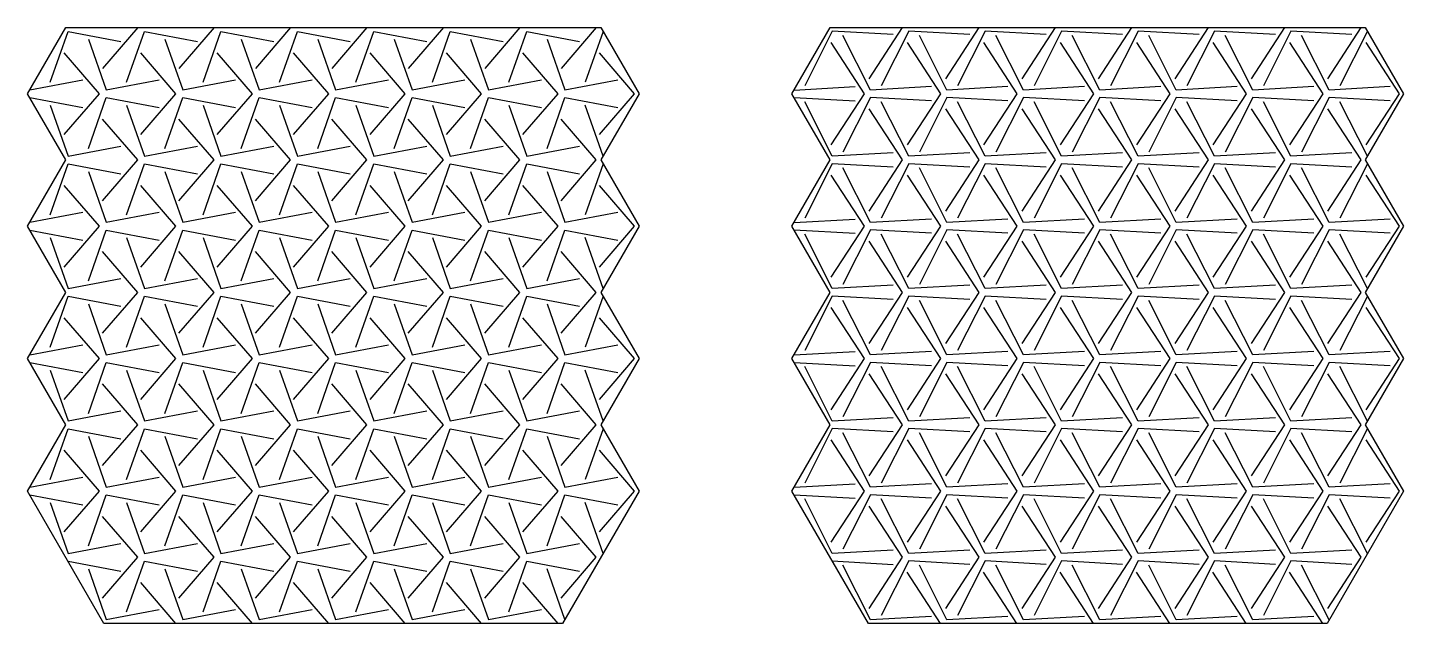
# Model space of a CAD drawing. Extents: x -340 to 140, y -39 to 39.
# Drawn here: x -40 to 140, y -39 to 39 of the extents above; entities that cross this region are included whole.
import ezdxf

# ---------------------------------------------------------------- set-up
doc = ezdxf.new("R2010")
doc.units = 0
doc.layers.add('DEFAULT', color=7, linetype='CONTINUOUS')

msp = doc.modelspace()

# ---------------------------------------------------------------- linework, layer by layer
at = {"layer": 'DEFAULT'}
for p, q in [((-40, 30.31), (-35, 38.97)), ((-37.03, 31.81), (-34.7, 38.46)), ((-35, 38.97), (35, 38.97)), ((-34.7, 38.46), (-27.78, 37.15)), ((-25.59, 38.97), (-30.19, 33.63)), ((-27.03, 31.81), (-24.7, 38.46)), ((-24.7, 38.46), (-17.78, 37.15)), ((-15.59, 38.97), (-20.19, 33.63)), ((-17.03, 31.81), (-14.7, 38.46)), ((-14.7, 38.46), (-7.78, 37.15)), ((-5.59, 38.97), (-10.19, 33.63)), ((-7.03, 31.81), (-4.7, 38.46)), ((-4.7, 38.46), (2.22, 37.15)), ((4.41, 38.97), (-0.19, 33.63)), ((2.97, 31.81), (5.3, 38.46)), ((5.3, 38.46), (12.22, 37.15)), ((14.41, 38.97), (9.81, 33.63)), ((12.97, 31.81), (15.3, 38.46)), ((15.3, 38.46), (22.22, 37.15)), ((24.41, 38.97), (19.81, 33.63)), ((22.97, 31.81), (25.3, 38.46)), ((25.3, 38.46), (32.22, 37.15)), ((34.41, 38.97), (29.81, 33.63)), ((35.3, 38.46), (32.97, 31.81)), ((35, 38.97), (40, 30.31)), ((60, 30.31), (65, 38.97)), ((65.28, 38.48), (61.67, 31.35)), ((65, 38.97), (135, 38.97)), ((73.26, 38.04), (65.28, 38.48)), ((70.28, 30.8), (66.67, 37.93)), ((74.44, 38.97), (70.07, 32.28)), ((75.28, 38.48), (71.67, 31.35)), ((83.26, 38.04), (75.28, 38.48)), ((80.28, 30.8), (76.67, 37.93)), ((84.44, 38.97), (80.07, 32.28)), ((85.28, 38.48), (81.67, 31.35)), ((93.26, 38.04), (85.28, 38.48)), ((90.28, 30.8), (86.67, 37.93)), ((94.44, 38.97), (90.07, 32.28)), ((95.28, 38.48), (91.67, 31.35)), ((103.26, 38.04), (95.28, 38.48)), ((100.28, 30.8), (96.67, 37.93)), ((104.44, 38.97), (100.07, 32.28)), ((105.28, 38.48), (101.67, 31.35)), ((113.26, 38.04), (105.28, 38.48)), ((110.28, 30.8), (106.67, 37.93)), ((114.44, 38.97), (110.07, 32.28)), ((115.28, 38.48), (111.67, 31.35)), ((123.26, 38.04), (115.28, 38.48)), ((120.28, 30.8), (116.67, 37.93)), ((124.44, 38.97), (120.07, 32.28)), ((125.28, 38.48), (121.67, 31.35)), ((133.26, 38.04), (125.28, 38.48)), ((130.28, 30.8), (126.67, 37.93)), ((134.44, 38.97), (130.07, 32.28)), ((135.28, 38.48), (131.67, 31.35)), ((135, 38.97), (140, 30.31)), ((-32.03, 37.47), (-29.7, 30.82)), ((-22.03, 37.47), (-19.7, 30.82)), ((-12.03, 37.47), (-9.7, 30.82)), ((-2.03, 37.47), (0.3, 30.82)), ((7.97, 37.47), (10.3, 30.82)), ((17.97, 37.47), (20.3, 30.82)), ((27.97, 37.47), (30.3, 30.82)), ((65.07, 37), (69.44, 30.31)), ((75.07, 37), (79.44, 30.31)), ((85.07, 37), (89.44, 30.31)), ((95.07, 37), (99.44, 30.31)), ((105.07, 37), (109.44, 30.31)), ((115.07, 37), (119.44, 30.31)), ((125.07, 37), (129.44, 30.31)), ((135.07, 37), (139.44, 30.31)), ((-30.59, 30.31), (-35.19, 35.65)), ((-20.59, 30.31), (-25.19, 35.65)), ((-10.59, 30.31), (-15.19, 35.65)), ((-0.59, 30.31), (-5.19, 35.65)), ((9.41, 30.31), (4.81, 35.65)), ((19.41, 30.31), (14.81, 35.65)), ((29.41, 30.31), (24.81, 35.65)), ((39.41, 30.31), (34.81, 35.65)), ((-39.7, 30.82), (-32.78, 32.13)), ((-29.7, 30.82), (-22.78, 32.13)), ((-19.7, 30.82), (-12.78, 32.13)), ((-9.7, 30.82), (-2.78, 32.13)), ((0.3, 30.82), (7.22, 32.13)), ((10.3, 30.82), (17.22, 32.13)), ((20.3, 30.82), (27.22, 32.13)), ((30.3, 30.82), (37.22, 32.13)), ((60.28, 30.8), (68.26, 31.24)), ((78.26, 31.24), (70.28, 30.8)), ((88.26, 31.24), (80.28, 30.8)), ((98.26, 31.24), (90.28, 30.8)), ((108.26, 31.24), (100.28, 30.8)), ((118.26, 31.24), (110.28, 30.8)), ((128.26, 31.24), (120.28, 30.8)), ((138.26, 31.24), (130.28, 30.8)), ((-35, 21.65), (-40, 30.31)), ((-39.7, 29.8), (-32.78, 28.49)), ((-37.03, 28.81), (-34.7, 22.16)), ((-35.19, 24.97), (-30.59, 30.31)), ((-32.03, 23.15), (-29.7, 29.8)), ((-29.7, 29.8), (-22.78, 28.49)), ((-27.03, 28.81), (-24.7, 22.16)), ((-25.19, 24.97), (-20.59, 30.31)), ((-22.03, 23.15), (-19.7, 29.8)), ((-19.7, 29.8), (-12.78, 28.49)), ((-17.03, 28.81), (-14.7, 22.16)), ((-15.19, 24.97), (-10.59, 30.31)), ((-12.03, 23.15), (-9.7, 29.8)), ((-9.7, 29.8), (-2.78, 28.49)), ((-7.03, 28.81), (-4.7, 22.16)), ((-5.19, 24.97), (-0.59, 30.31)), ((-2.03, 23.15), (0.3, 29.8)), ((0.3, 29.8), (7.22, 28.49)), ((2.97, 28.81), (5.3, 22.16)), ((4.81, 24.97), (9.41, 30.31)), ((7.97, 23.15), (10.3, 29.8)), ((10.3, 29.8), (17.22, 28.49)), ((12.97, 28.81), (15.3, 22.16)), ((14.81, 24.97), (19.41, 30.31)), ((17.97, 23.15), (20.3, 29.8)), ((20.3, 29.8), (27.22, 28.49)), ((22.97, 28.81), (25.3, 22.16)), ((24.81, 24.97), (29.41, 30.31)), ((27.97, 23.15), (30.3, 29.8)), ((30.3, 29.8), (37.22, 28.49)), ((35.3, 22.16), (32.97, 28.81)), ((34.81, 24.97), (39.41, 30.31)), ((40, 30.31), (35, 21.65)), ((65, 21.65), (60, 30.31)), ((60.28, 29.82), (68.26, 29.38)), ((65.28, 22.14), (61.67, 29.27)), ((69.44, 30.31), (65.07, 23.62)), ((70.28, 29.82), (66.67, 22.69)), ((78.26, 29.38), (70.28, 29.82)), ((75.28, 22.14), (71.67, 29.27)), ((79.44, 30.31), (75.07, 23.62)), ((80.28, 29.82), (76.67, 22.69)), ((88.26, 29.38), (80.28, 29.82)), ((85.28, 22.14), (81.67, 29.27)), ((89.44, 30.31), (85.07, 23.62)), ((90.28, 29.82), (86.67, 22.69)), ((98.26, 29.38), (90.28, 29.82)), ((95.28, 22.14), (91.67, 29.27)), ((99.44, 30.31), (95.07, 23.62)), ((100.28, 29.82), (96.67, 22.69)), ((108.26, 29.38), (100.28, 29.82)), ((105.28, 22.14), (101.67, 29.27)), ((109.44, 30.31), (105.07, 23.62)), ((110.28, 29.82), (106.67, 22.69)), ((118.26, 29.38), (110.28, 29.82)), ((115.28, 22.14), (111.67, 29.27)), ((119.44, 30.31), (115.07, 23.62)), ((120.28, 29.82), (116.67, 22.69)), ((128.26, 29.38), (120.28, 29.82)), ((125.28, 22.14), (121.67, 29.27)), ((129.44, 30.31), (125.07, 23.62)), ((130.28, 29.82), (126.67, 22.69)), ((138.26, 29.38), (130.28, 29.82)), ((135.28, 22.14), (131.67, 29.27)), ((140, 30.31), (135, 21.65)), ((139.44, 30.31), (135.07, 23.62)), ((70.07, 28.34), (74.44, 21.65)), ((80.07, 28.34), (84.44, 21.65)), ((90.07, 28.34), (94.44, 21.65)), ((100.07, 28.34), (104.44, 21.65)), ((110.07, 28.34), (114.44, 21.65)), ((120.07, 28.34), (124.44, 21.65)), ((130.07, 28.34), (134.44, 21.65)), ((-25.59, 21.65), (-30.19, 26.99)), ((-15.59, 21.65), (-20.19, 26.99)), ((-5.59, 21.65), (-10.19, 26.99)), ((4.41, 21.65), (-0.19, 26.99)), ((14.41, 21.65), (9.81, 26.99)), ((24.41, 21.65), (19.81, 26.99)), ((34.41, 21.65), (29.81, 26.99)), ((-34.7, 22.16), (-27.78, 23.47)), ((-24.7, 22.16), (-17.78, 23.47)), ((-14.7, 22.16), (-7.78, 23.47)), ((-4.7, 22.16), (2.22, 23.47)), ((5.3, 22.16), (12.22, 23.47)), ((15.3, 22.16), (22.22, 23.47)), ((25.3, 22.16), (32.22, 23.47)), ((-40, 12.99), (-35, 21.65)), ((-30.19, 16.31), (-25.59, 21.65)), ((-20.19, 16.31), (-15.59, 21.65)), ((-10.19, 16.31), (-5.59, 21.65)), ((-0.19, 16.31), (4.41, 21.65)), ((9.81, 16.31), (14.41, 21.65)), ((19.81, 16.31), (24.41, 21.65)), ((29.81, 16.31), (34.41, 21.65)), ((35, 21.65), (40, 12.99)), ((60, 12.99), (65, 21.65)), ((73.26, 22.58), (65.28, 22.14)), ((74.44, 21.65), (70.07, 14.96)), ((83.26, 22.58), (75.28, 22.14)), ((84.44, 21.65), (80.07, 14.96)), ((93.26, 22.58), (85.28, 22.14)), ((94.44, 21.65), (90.07, 14.96)), ((103.26, 22.58), (95.28, 22.14)), ((104.44, 21.65), (100.07, 14.96)), ((113.26, 22.58), (105.28, 22.14)), ((114.44, 21.65), (110.07, 14.96)), ((123.26, 22.58), (115.28, 22.14)), ((124.44, 21.65), (120.07, 14.96)), ((133.26, 22.58), (125.28, 22.14)), ((134.44, 21.65), (130.07, 14.96)), ((135, 21.65), (140, 12.99)), ((-37.03, 14.49), (-34.7, 21.14)), ((-34.7, 21.14), (-27.78, 19.83)), ((-32.03, 20.15), (-29.7, 13.5)), ((-27.03, 14.49), (-24.7, 21.14)), ((-24.7, 21.14), (-17.78, 19.83)), ((-22.03, 20.15), (-19.7, 13.5)), ((-17.03, 14.49), (-14.7, 21.14)), ((-14.7, 21.14), (-7.78, 19.83)), ((-12.03, 20.15), (-9.7, 13.5)), ((-7.03, 14.49), (-4.7, 21.14)), ((-4.7, 21.14), (2.22, 19.83)), ((-2.03, 20.15), (0.3, 13.5)), ((2.97, 14.49), (5.3, 21.14)), ((5.3, 21.14), (12.22, 19.83)), ((7.97, 20.15), (10.3, 13.5)), ((12.97, 14.49), (15.3, 21.14)), ((15.3, 21.14), (22.22, 19.83)), ((17.97, 20.15), (20.3, 13.5)), ((22.97, 14.49), (25.3, 21.14)), ((25.3, 21.14), (32.22, 19.83)), ((27.97, 20.15), (30.3, 13.5)), ((35.3, 21.14), (32.97, 14.49)), ((65.28, 21.16), (61.67, 14.03)), ((73.26, 20.72), (65.28, 21.16)), ((70.28, 13.48), (66.67, 20.61)), ((75.28, 21.16), (71.67, 14.03)), ((83.26, 20.72), (75.28, 21.16)), ((80.28, 13.48), (76.67, 20.61)), ((85.28, 21.16), (81.67, 14.03)), ((93.26, 20.72), (85.28, 21.16)), ((90.28, 13.48), (86.67, 20.61)), ((95.28, 21.16), (91.67, 14.03)), ((103.26, 20.72), (95.28, 21.16)), ((100.28, 13.48), (96.67, 20.61)), ((105.28, 21.16), (101.67, 14.03)), ((113.26, 20.72), (105.28, 21.16)), ((110.28, 13.48), (106.67, 20.61)), ((115.28, 21.16), (111.67, 14.03)), ((123.26, 20.72), (115.28, 21.16)), ((120.28, 13.48), (116.67, 20.61)), ((125.28, 21.16), (121.67, 14.03)), ((133.26, 20.72), (125.28, 21.16)), ((130.28, 13.48), (126.67, 20.61)), ((135.28, 21.16), (131.67, 14.03)), ((-30.59, 12.99), (-35.19, 18.33)), ((-20.59, 12.99), (-25.19, 18.33)), ((-10.59, 12.99), (-15.19, 18.33)), ((-0.59, 12.99), (-5.19, 18.33)), ((9.41, 12.99), (4.81, 18.33)), ((19.41, 12.99), (14.81, 18.33)), ((29.41, 12.99), (24.81, 18.33)), ((39.41, 12.99), (34.81, 18.33)), ((65.07, 19.68), (69.44, 12.99)), ((75.07, 19.68), (79.44, 12.99)), ((85.07, 19.68), (89.44, 12.99)), ((95.07, 19.68), (99.44, 12.99)), ((105.07, 19.68), (109.44, 12.99)), ((115.07, 19.68), (119.44, 12.99)), ((125.07, 19.68), (129.44, 12.99)), ((135.07, 19.68), (139.44, 12.99)), ((-39.7, 13.5), (-32.78, 14.81)), ((-29.7, 13.5), (-22.78, 14.81)), ((-19.7, 13.5), (-12.78, 14.81)), ((-9.7, 13.5), (-2.78, 14.81)), ((0.3, 13.5), (7.22, 14.81)), ((10.3, 13.5), (17.22, 14.81)), ((20.3, 13.5), (27.22, 14.81)), ((30.3, 13.5), (37.22, 14.81)), ((-35, 4.33), (-40, 12.99)), ((-35.19, 7.65), (-30.59, 12.99)), ((-25.19, 7.65), (-20.59, 12.99)), ((-15.19, 7.65), (-10.59, 12.99)), ((-5.19, 7.65), (-0.59, 12.99)), ((4.81, 7.65), (9.41, 12.99)), ((14.81, 7.65), (19.41, 12.99)), ((24.81, 7.65), (29.41, 12.99)), ((34.81, 7.65), (39.41, 12.99)), ((40, 12.99), (35, 4.33)), ((65, 4.33), (60, 12.99)), ((60.28, 13.48), (68.26, 13.92)), ((69.44, 12.99), (65.07, 6.3)), ((78.26, 13.92), (70.28, 13.48)), ((79.44, 12.99), (75.07, 6.3)), ((88.26, 13.92), (80.28, 13.48)), ((89.44, 12.99), (85.07, 6.3)), ((98.26, 13.92), (90.28, 13.48)), ((99.44, 12.99), (95.07, 6.3)), ((108.26, 13.92), (100.28, 13.48)), ((109.44, 12.99), (105.07, 6.3)), ((118.26, 13.92), (110.28, 13.48)), ((119.44, 12.99), (115.07, 6.3)), ((128.26, 13.92), (120.28, 13.48)), ((129.44, 12.99), (125.07, 6.3)), ((138.26, 13.92), (130.28, 13.48)), ((140, 12.99), (135, 4.33)), ((139.44, 12.99), (135.07, 6.3)), ((-39.7, 12.48), (-32.78, 11.17)), ((-37.03, 11.49), (-34.7, 4.84)), ((-32.03, 5.83), (-29.7, 12.48)), ((-29.7, 12.48), (-22.78, 11.17)), ((-27.03, 11.49), (-24.7, 4.84)), ((-22.03, 5.83), (-19.7, 12.48)), ((-19.7, 12.48), (-12.78, 11.17)), ((-17.03, 11.49), (-14.7, 4.84)), ((-12.03, 5.83), (-9.7, 12.48)), ((-9.7, 12.48), (-2.78, 11.17)), ((-7.03, 11.49), (-4.7, 4.84)), ((-2.03, 5.83), (0.3, 12.48)), ((0.3, 12.48), (7.22, 11.17)), ((2.97, 11.49), (5.3, 4.84)), ((7.97, 5.83), (10.3, 12.48)), ((10.3, 12.48), (17.22, 11.17)), ((12.97, 11.49), (15.3, 4.84)), ((17.97, 5.83), (20.3, 12.48)), ((20.3, 12.48), (27.22, 11.17)), ((22.97, 11.49), (25.3, 4.84)), ((27.97, 5.83), (30.3, 12.48)), ((30.3, 12.48), (37.22, 11.17)), ((35.3, 4.84), (32.97, 11.49)), ((60.28, 12.5), (68.26, 12.06)), ((65.28, 4.82), (61.67, 11.95)), ((70.28, 12.5), (66.67, 5.37)), ((70.07, 11.02), (74.44, 4.33)), ((78.26, 12.06), (70.28, 12.5)), ((75.28, 4.82), (71.67, 11.95)), ((80.28, 12.5), (76.67, 5.37)), ((80.07, 11.02), (84.44, 4.33)), ((88.26, 12.06), (80.28, 12.5)), ((85.28, 4.82), (81.67, 11.95)), ((90.28, 12.5), (86.67, 5.37)), ((90.07, 11.02), (94.44, 4.33)), ((98.26, 12.06), (90.28, 12.5)), ((95.28, 4.82), (91.67, 11.95)), ((100.28, 12.5), (96.67, 5.37)), ((100.07, 11.02), (104.44, 4.33)), ((108.26, 12.06), (100.28, 12.5)), ((105.28, 4.82), (101.67, 11.95)), ((110.28, 12.5), (106.67, 5.37)), ((110.07, 11.02), (114.44, 4.33)), ((118.26, 12.06), (110.28, 12.5)), ((115.28, 4.82), (111.67, 11.95)), ((120.28, 12.5), (116.67, 5.37)), ((120.07, 11.02), (124.44, 4.33)), ((128.26, 12.06), (120.28, 12.5)), ((125.28, 4.82), (121.67, 11.95)), ((130.28, 12.5), (126.67, 5.37)), ((130.07, 11.02), (134.44, 4.33)), ((138.26, 12.06), (130.28, 12.5)), ((135.28, 4.82), (131.67, 11.95)), ((-25.59, 4.33), (-30.19, 9.67)), ((-15.59, 4.33), (-20.19, 9.67)), ((-5.59, 4.33), (-10.19, 9.67)), ((4.41, 4.33), (-0.19, 9.67)), ((14.41, 4.33), (9.81, 9.67)), ((24.41, 4.33), (19.81, 9.67)), ((34.41, 4.33), (29.81, 9.67)), ((-34.7, 4.84), (-27.78, 6.15)), ((-24.7, 4.84), (-17.78, 6.15)), ((-14.7, 4.84), (-7.78, 6.15)), ((-4.7, 4.84), (2.22, 6.15)), ((5.3, 4.84), (12.22, 6.15)), ((15.3, 4.84), (22.22, 6.15)), ((25.3, 4.84), (32.22, 6.15)), ((-40, -4.33), (-35, 4.33)), ((-37.03, -2.83), (-34.7, 3.82)), ((-34.7, 3.82), (-27.78, 2.51)), ((-30.19, -1.01), (-25.59, 4.33)), ((-27.03, -2.83), (-24.7, 3.82)), ((-24.7, 3.82), (-17.78, 2.51)), ((-20.19, -1.01), (-15.59, 4.33)), ((-17.03, -2.83), (-14.7, 3.82)), ((-14.7, 3.82), (-7.78, 2.51)), ((-10.19, -1.01), (-5.59, 4.33)), ((-7.03, -2.83), (-4.7, 3.82)), ((-4.7, 3.82), (2.22, 2.51)), ((-0.19, -1.01), (4.41, 4.33)), ((2.97, -2.83), (5.3, 3.82)), ((5.3, 3.82), (12.22, 2.51)), ((9.81, -1.01), (14.41, 4.33)), ((12.97, -2.83), (15.3, 3.82)), ((15.3, 3.82), (22.22, 2.51)), ((19.81, -1.01), (24.41, 4.33)), ((22.97, -2.83), (25.3, 3.82)), ((25.3, 3.82), (32.22, 2.51)), ((29.81, -1.01), (34.41, 4.33)), ((35.3, 3.82), (32.97, -2.83)), ((35, 4.33), (40, -4.33)), ((60, -4.33), (65, 4.33)), ((65.28, 3.84), (61.67, -3.29)), ((73.26, 5.26), (65.28, 4.82)), ((73.26, 3.4), (65.28, 3.84)), ((74.44, 4.33), (70.07, -2.36)), ((75.28, 3.84), (71.67, -3.29)), ((83.26, 5.26), (75.28, 4.82)), ((83.26, 3.4), (75.28, 3.84)), ((84.44, 4.33), (80.07, -2.36)), ((85.28, 3.84), (81.67, -3.29)), ((93.26, 5.26), (85.28, 4.82)), ((93.26, 3.4), (85.28, 3.84)), ((94.44, 4.33), (90.07, -2.36)), ((95.28, 3.84), (91.67, -3.29)), ((103.26, 5.26), (95.28, 4.82)), ((103.26, 3.4), (95.28, 3.84)), ((104.44, 4.33), (100.07, -2.36)), ((105.28, 3.84), (101.67, -3.29)), ((113.26, 5.26), (105.28, 4.82)), ((113.26, 3.4), (105.28, 3.84)), ((114.44, 4.33), (110.07, -2.36)), ((115.28, 3.84), (111.67, -3.29)), ((123.26, 5.26), (115.28, 4.82)), ((123.26, 3.4), (115.28, 3.84)), ((124.44, 4.33), (120.07, -2.36)), ((125.28, 3.84), (121.67, -3.29)), ((133.26, 5.26), (125.28, 4.82)), ((133.26, 3.4), (125.28, 3.84)), ((134.44, 4.33), (130.07, -2.36)), ((135.28, 3.84), (131.67, -3.29)), ((135, 4.33), (140, -4.33)), ((-32.03, 2.83), (-29.7, -3.82)), ((-22.03, 2.83), (-19.7, -3.82)), ((-12.03, 2.83), (-9.7, -3.82)), ((-2.03, 2.83), (0.3, -3.82)), ((7.97, 2.83), (10.3, -3.82)), ((17.97, 2.83), (20.3, -3.82)), ((27.97, 2.83), (30.3, -3.82)), ((65.07, 2.36), (69.44, -4.33)), ((70.28, -3.84), (66.67, 3.29)), ((75.07, 2.36), (79.44, -4.33)), ((80.28, -3.84), (76.67, 3.29)), ((85.07, 2.36), (89.44, -4.33)), ((90.28, -3.84), (86.67, 3.29)), ((95.07, 2.36), (99.44, -4.33)), ((100.28, -3.84), (96.67, 3.29)), ((105.07, 2.36), (109.44, -4.33)), ((110.28, -3.84), (106.67, 3.29)), ((115.07, 2.36), (119.44, -4.33)), ((120.28, -3.84), (116.67, 3.29)), ((125.07, 2.36), (129.44, -4.33)), ((130.28, -3.84), (126.67, 3.29)), ((135.07, 2.36), (139.44, -4.33)), ((-30.59, -4.33), (-35.19, 1.01)), ((-20.59, -4.33), (-25.19, 1.01)), ((-10.59, -4.33), (-15.19, 1.01)), ((-0.59, -4.33), (-5.19, 1.01)), ((9.41, -4.33), (4.81, 1.01)), ((19.41, -4.33), (14.81, 1.01)), ((29.41, -4.33), (24.81, 1.01)), ((39.41, -4.33), (34.81, 1.01)), ((-39.7, -3.82), (-32.78, -2.51)), ((-29.7, -3.82), (-22.78, -2.51)), ((-19.7, -3.82), (-12.78, -2.51)), ((-9.7, -3.82), (-2.78, -2.51)), ((0.3, -3.82), (7.22, -2.51)), ((10.3, -3.82), (17.22, -2.51)), ((20.3, -3.82), (27.22, -2.51)), ((30.3, -3.82), (37.22, -2.51)), ((60.28, -3.84), (68.26, -3.4)), ((78.26, -3.4), (70.28, -3.84)), ((88.26, -3.4), (80.28, -3.84)), ((98.26, -3.4), (90.28, -3.84)), ((108.26, -3.4), (100.28, -3.84)), ((118.26, -3.4), (110.28, -3.84)), ((128.26, -3.4), (120.28, -3.84)), ((138.26, -3.4), (130.28, -3.84)), ((-35, -12.99), (-40, -4.33)), ((-39.7, -4.84), (-32.78, -6.15)), ((-35.19, -9.67), (-30.59, -4.33)), ((-32.03, -11.49), (-29.7, -4.84)), ((-29.7, -4.84), (-22.78, -6.15)), ((-25.19, -9.67), (-20.59, -4.33)), ((-22.03, -11.49), (-19.7, -4.84)), ((-19.7, -4.84), (-12.78, -6.15)), ((-15.19, -9.67), (-10.59, -4.33)), ((-12.03, -11.49), (-9.7, -4.84)), ((-9.7, -4.84), (-2.78, -6.15)), ((-5.19, -9.67), (-0.59, -4.33)), ((-2.03, -11.49), (0.3, -4.84)), ((0.3, -4.84), (7.22, -6.15)), ((4.81, -9.67), (9.41, -4.33)), ((7.97, -11.49), (10.3, -4.84)), ((10.3, -4.84), (17.22, -6.15)), ((14.81, -9.67), (19.41, -4.33)), ((17.97, -11.49), (20.3, -4.84)), ((20.3, -4.84), (27.22, -6.15)), ((24.81, -9.67), (29.41, -4.33)), ((27.97, -11.49), (30.3, -4.84)), ((30.3, -4.84), (37.22, -6.15)), ((34.81, -9.67), (39.41, -4.33)), ((40, -4.33), (35, -12.99)), ((65, -12.99), (60, -4.33)), ((60.28, -4.82), (68.26, -5.26)), ((65.28, -12.5), (61.67, -5.37)), ((69.44, -4.33), (65.07, -11.02)), ((70.28, -4.82), (66.67, -11.95)), ((78.26, -5.26), (70.28, -4.82)), ((75.28, -12.5), (71.67, -5.37)), ((79.44, -4.33), (75.07, -11.02)), ((80.28, -4.82), (76.67, -11.95)), ((88.26, -5.26), (80.28, -4.82)), ((85.28, -12.5), (81.67, -5.37)), ((89.44, -4.33), (85.07, -11.02)), ((90.28, -4.82), (86.67, -11.95)), ((98.26, -5.26), (90.28, -4.82)), ((95.28, -12.5), (91.67, -5.37)), ((99.44, -4.33), (95.07, -11.02)), ((100.28, -4.82), (96.67, -11.95)), ((108.26, -5.26), (100.28, -4.82)), ((105.28, -12.5), (101.67, -5.37)), ((109.44, -4.33), (105.07, -11.02)), ((110.28, -4.82), (106.67, -11.95)), ((118.26, -5.26), (110.28, -4.82)), ((115.28, -12.5), (111.67, -5.37)), ((119.44, -4.33), (115.07, -11.02)), ((120.28, -4.82), (116.67, -11.95)), ((128.26, -5.26), (120.28, -4.82)), ((125.28, -12.5), (121.67, -5.37)), ((129.44, -4.33), (125.07, -11.02)), ((130.28, -4.82), (126.67, -11.95)), ((138.26, -5.26), (130.28, -4.82)), ((135.28, -12.5), (131.67, -5.37)), ((140, -4.33), (135, -12.99)), ((139.44, -4.33), (135.07, -11.02)), ((-37.03, -5.83), (-34.7, -12.48)), ((-27.03, -5.83), (-24.7, -12.48)), ((-17.03, -5.83), (-14.7, -12.48)), ((-7.03, -5.83), (-4.7, -12.48)), ((2.97, -5.83), (5.3, -12.48)), ((12.97, -5.83), (15.3, -12.48)), ((22.97, -5.83), (25.3, -12.48)), ((35.3, -12.48), (32.97, -5.83)), ((70.07, -6.3), (74.44, -12.99)), ((80.07, -6.3), (84.44, -12.99)), ((90.07, -6.3), (94.44, -12.99)), ((100.07, -6.3), (104.44, -12.99)), ((110.07, -6.3), (114.44, -12.99)), ((120.07, -6.3), (124.44, -12.99)), ((130.07, -6.3), (134.44, -12.99)), ((-25.59, -12.99), (-30.19, -7.65)), ((-15.59, -12.99), (-20.19, -7.65)), ((-5.59, -12.99), (-10.19, -7.65)), ((4.41, -12.99), (-0.19, -7.65)), ((14.41, -12.99), (9.81, -7.65)), ((24.41, -12.99), (19.81, -7.65)), ((34.41, -12.99), (29.81, -7.65)), ((-34.7, -12.48), (-27.78, -11.17)), ((-24.7, -12.48), (-17.78, -11.17)), ((-14.7, -12.48), (-7.78, -11.17)), ((-4.7, -12.48), (2.22, -11.17)), ((5.3, -12.48), (12.22, -11.17)), ((15.3, -12.48), (22.22, -11.17)), ((25.3, -12.48), (32.22, -11.17)), ((73.26, -12.06), (65.28, -12.5)), ((83.26, -12.06), (75.28, -12.5)), ((93.26, -12.06), (85.28, -12.5)), ((103.26, -12.06), (95.28, -12.5)), ((113.26, -12.06), (105.28, -12.5)), ((123.26, -12.06), (115.28, -12.5)), ((133.26, -12.06), (125.28, -12.5)), ((-40, -21.65), (-35, -12.99)), ((-37.03, -20.15), (-34.7, -13.5)), ((-34.7, -13.5), (-27.78, -14.81)), ((-30.19, -18.33), (-25.59, -12.99)), ((-27.03, -20.15), (-24.7, -13.5)), ((-24.7, -13.5), (-17.78, -14.81)), ((-20.19, -18.33), (-15.59, -12.99)), ((-17.03, -20.15), (-14.7, -13.5)), ((-14.7, -13.5), (-7.78, -14.81)), ((-10.19, -18.33), (-5.59, -12.99)), ((-7.03, -20.15), (-4.7, -13.5)), ((-4.7, -13.5), (2.22, -14.81)), ((-0.19, -18.33), (4.41, -12.99)), ((2.97, -20.15), (5.3, -13.5)), ((5.3, -13.5), (12.22, -14.81)), ((9.81, -18.33), (14.41, -12.99)), ((12.97, -20.15), (15.3, -13.5)), ((15.3, -13.5), (22.22, -14.81)), ((19.81, -18.33), (24.41, -12.99)), ((22.97, -20.15), (25.3, -13.5)), ((25.3, -13.5), (32.22, -14.81)), ((29.81, -18.33), (34.41, -12.99)), ((35.3, -13.5), (32.97, -20.15)), ((35, -12.99), (40, -21.65)), ((60, -21.65), (65, -12.99)), ((65.28, -13.48), (61.67, -20.61)), ((73.26, -13.92), (65.28, -13.48)), ((70.28, -21.16), (66.67, -14.03)), ((74.44, -12.99), (70.07, -19.68)), ((75.28, -13.48), (71.67, -20.61)), ((83.26, -13.92), (75.28, -13.48)), ((80.28, -21.16), (76.67, -14.03)), ((84.44, -12.99), (80.07, -19.68)), ((85.28, -13.48), (81.67, -20.61)), ((93.26, -13.92), (85.28, -13.48)), ((90.28, -21.16), (86.67, -14.03)), ((94.44, -12.99), (90.07, -19.68)), ((95.28, -13.48), (91.67, -20.61)), ((103.26, -13.92), (95.28, -13.48)), ((100.28, -21.16), (96.67, -14.03)), ((104.44, -12.99), (100.07, -19.68)), ((105.28, -13.48), (101.67, -20.61)), ((113.26, -13.92), (105.28, -13.48)), ((110.28, -21.16), (106.67, -14.03)), ((114.44, -12.99), (110.07, -19.68)), ((115.28, -13.48), (111.67, -20.61)), ((123.26, -13.92), (115.28, -13.48)), ((120.28, -21.16), (116.67, -14.03)), ((124.44, -12.99), (120.07, -19.68)), ((125.28, -13.48), (121.67, -20.61)), ((133.26, -13.92), (125.28, -13.48)), ((130.28, -21.16), (126.67, -14.03)), ((134.44, -12.99), (130.07, -19.68)), ((135.28, -13.48), (131.67, -20.61)), ((135, -12.99), (140, -21.65)), ((-32.03, -14.49), (-29.7, -21.14)), ((-22.03, -14.49), (-19.7, -21.14)), ((-12.03, -14.49), (-9.7, -21.14)), ((-2.03, -14.49), (0.3, -21.14)), ((7.97, -14.49), (10.3, -21.14)), ((17.97, -14.49), (20.3, -21.14)), ((27.97, -14.49), (30.3, -21.14)), ((65.07, -14.96), (69.44, -21.65)), ((75.07, -14.96), (79.44, -21.65)), ((85.07, -14.96), (89.44, -21.65)), ((95.07, -14.96), (99.44, -21.65)), ((105.07, -14.96), (109.44, -21.65)), ((115.07, -14.96), (119.44, -21.65)), ((125.07, -14.96), (129.44, -21.65)), ((135.07, -14.96), (139.44, -21.65)), ((-30.59, -21.65), (-35.19, -16.31)), ((-20.59, -21.65), (-25.19, -16.31)), ((-10.59, -21.65), (-15.19, -16.31)), ((-0.59, -21.65), (-5.19, -16.31)), ((9.41, -21.65), (4.81, -16.31)), ((19.41, -21.65), (14.81, -16.31)), ((29.41, -21.65), (24.81, -16.31)), ((39.41, -21.65), (34.81, -16.31)), ((-39.7, -21.14), (-32.78, -19.83)), ((-29.7, -21.14), (-22.78, -19.83)), ((-19.7, -21.14), (-12.78, -19.83)), ((-9.7, -21.14), (-2.78, -19.83)), ((0.3, -21.14), (7.22, -19.83)), ((10.3, -21.14), (17.22, -19.83)), ((20.3, -21.14), (27.22, -19.83)), ((30.3, -21.14), (37.22, -19.83)), ((60.28, -21.16), (68.26, -20.72)), ((78.26, -20.72), (70.28, -21.16)), ((88.26, -20.72), (80.28, -21.16)), ((98.26, -20.72), (90.28, -21.16)), ((108.26, -20.72), (100.28, -21.16)), ((118.26, -20.72), (110.28, -21.16)), ((128.26, -20.72), (120.28, -21.16)), ((138.26, -20.72), (130.28, -21.16)), ((-30, -38.97), (-40, -21.65)), ((-39.7, -22.16), (-32.78, -23.47)), ((-37.03, -23.15), (-34.7, -29.8)), ((-35.19, -26.99), (-30.59, -21.65)), ((-32.03, -28.81), (-29.7, -22.16)), ((-29.7, -22.16), (-22.78, -23.47)), ((-27.03, -23.15), (-24.7, -29.8)), ((-25.19, -26.99), (-20.59, -21.65)), ((-22.03, -28.81), (-19.7, -22.16)), ((-19.7, -22.16), (-12.78, -23.47)), ((-17.03, -23.15), (-14.7, -29.8)), ((-15.19, -26.99), (-10.59, -21.65)), ((-12.03, -28.81), (-9.7, -22.16)), ((-9.7, -22.16), (-2.78, -23.47)), ((-7.03, -23.15), (-4.7, -29.8)), ((-5.19, -26.99), (-0.59, -21.65)), ((-2.03, -28.81), (0.3, -22.16)), ((0.3, -22.16), (7.22, -23.47)), ((2.97, -23.15), (5.3, -29.8)), ((4.81, -26.99), (9.41, -21.65)), ((7.97, -28.81), (10.3, -22.16)), ((10.3, -22.16), (17.22, -23.47)), ((12.97, -23.15), (15.3, -29.8)), ((14.81, -26.99), (19.41, -21.65)), ((17.97, -28.81), (20.3, -22.16)), ((20.3, -22.16), (27.22, -23.47)), ((22.97, -23.15), (25.3, -29.8)), ((24.81, -26.99), (29.41, -21.65)), ((27.97, -28.81), (30.3, -22.16)), ((40, -21.65), (30, -38.97)), ((30.3, -22.16), (37.22, -23.47)), ((35.3, -29.8), (32.97, -23.15)), ((34.81, -26.99), (39.41, -21.65)), ((70, -38.97), (60, -21.65)), ((60.28, -22.14), (68.26, -22.58)), ((65.28, -29.82), (61.67, -22.69)), ((69.44, -21.65), (65.07, -28.34)), ((70.28, -22.14), (66.67, -29.27)), ((78.26, -22.58), (70.28, -22.14)), ((75.28, -29.82), (71.67, -22.69)), ((79.44, -21.65), (75.07, -28.34)), ((80.28, -22.14), (76.67, -29.27)), ((88.26, -22.58), (80.28, -22.14)), ((85.28, -29.82), (81.67, -22.69)), ((89.44, -21.65), (85.07, -28.34)), ((90.28, -22.14), (86.67, -29.27)), ((98.26, -22.58), (90.28, -22.14)), ((95.28, -29.82), (91.67, -22.69)), ((99.44, -21.65), (95.07, -28.34)), ((100.28, -22.14), (96.67, -29.27)), ((108.26, -22.58), (100.28, -22.14)), ((105.28, -29.82), (101.67, -22.69)), ((109.44, -21.65), (105.07, -28.34)), ((110.28, -22.14), (106.67, -29.27)), ((118.26, -22.58), (110.28, -22.14)), ((115.28, -29.82), (111.67, -22.69)), ((119.44, -21.65), (115.07, -28.34)), ((120.28, -22.14), (116.67, -29.27)), ((128.26, -22.58), (120.28, -22.14)), ((125.28, -29.82), (121.67, -22.69)), ((129.44, -21.65), (125.07, -28.34)), ((130.28, -22.14), (126.67, -29.27)), ((140, -21.65), (130, -38.97)), ((138.26, -22.58), (130.28, -22.14)), ((135.28, -29.82), (131.67, -22.69)), ((139.44, -21.65), (135.07, -28.34)), ((-25.59, -30.31), (-30.19, -24.97)), ((-15.59, -30.31), (-20.19, -24.97)), ((-5.59, -30.31), (-10.19, -24.97)), ((4.41, -30.31), (-0.19, -24.97)), ((14.41, -30.31), (9.81, -24.97)), ((24.41, -30.31), (19.81, -24.97)), ((34.41, -30.31), (29.81, -24.97)), ((70.07, -23.62), (74.44, -30.31)), ((80.07, -23.62), (84.44, -30.31)), ((90.07, -23.62), (94.44, -30.31)), ((100.07, -23.62), (104.44, -30.31)), ((110.07, -23.62), (114.44, -30.31)), ((120.07, -23.62), (124.44, -30.31)), ((130.07, -23.62), (134.44, -30.31)), ((-34.7, -29.8), (-27.78, -28.49)), ((-24.7, -29.8), (-17.78, -28.49)), ((-14.7, -29.8), (-7.78, -28.49)), ((-4.7, -29.8), (2.22, -28.49)), ((5.3, -29.8), (12.22, -28.49)), ((15.3, -29.8), (22.22, -28.49)), ((25.3, -29.8), (32.22, -28.49)), ((-30.19, -35.65), (-25.59, -30.31)), ((-20.19, -35.65), (-15.59, -30.31)), ((-10.19, -35.65), (-5.59, -30.31)), ((-0.19, -35.65), (4.41, -30.31)), ((9.81, -35.65), (14.41, -30.31)), ((19.81, -35.65), (24.41, -30.31)), ((29.81, -35.65), (34.41, -30.31)), ((73.26, -29.38), (65.28, -29.82)), ((74.44, -30.31), (70.07, -37)), ((83.26, -29.38), (75.28, -29.82)), ((84.44, -30.31), (80.07, -37)), ((93.26, -29.38), (85.28, -29.82)), ((94.44, -30.31), (90.07, -37)), ((103.26, -29.38), (95.28, -29.82)), ((104.44, -30.31), (100.07, -37)), ((113.26, -29.38), (105.28, -29.82)), ((114.44, -30.31), (110.07, -37)), ((123.26, -29.38), (115.28, -29.82)), ((124.44, -30.31), (120.07, -37)), ((133.26, -29.38), (125.28, -29.82)), ((134.44, -30.31), (130.07, -37)), ((-34.7, -30.82), (-27.78, -32.13)), ((-32.03, -31.81), (-29.7, -38.46)), ((-27.03, -37.47), (-24.7, -30.82)), ((-24.7, -30.82), (-17.78, -32.13)), ((-22.03, -31.81), (-19.7, -38.46)), ((-17.03, -37.47), (-14.7, -30.82)), ((-14.7, -30.82), (-7.78, -32.13)), ((-12.03, -31.81), (-9.7, -38.46)), ((-7.03, -37.47), (-4.7, -30.82)), ((-4.7, -30.82), (2.22, -32.13)), ((-2.03, -31.81), (0.3, -38.46)), ((2.97, -37.47), (5.3, -30.82)), ((5.3, -30.82), (12.22, -32.13)), ((7.97, -31.81), (10.3, -38.46)), ((12.97, -37.47), (15.3, -30.82)), ((15.3, -30.82), (22.22, -32.13)), ((17.97, -31.81), (20.3, -38.46)), ((22.97, -37.47), (25.3, -30.82)), ((25.3, -30.82), (32.22, -32.13)), ((30.3, -38.46), (27.97, -31.81)), ((65.28, -30.8), (73.26, -31.24)), ((70.28, -38.48), (66.67, -31.35)), ((75.28, -30.8), (71.67, -37.93)), ((79.44, -38.97), (75.07, -32.28)), ((83.26, -31.24), (75.28, -30.8)), ((80.28, -38.48), (76.67, -31.35)), ((85.28, -30.8), (81.67, -37.93)), ((89.44, -38.97), (85.07, -32.28)), ((93.26, -31.24), (85.28, -30.8)), ((90.28, -38.48), (86.67, -31.35)), ((95.28, -30.8), (91.67, -37.93)), ((99.44, -38.97), (95.07, -32.28)), ((103.26, -31.24), (95.28, -30.8)), ((100.28, -38.48), (96.67, -31.35)), ((105.28, -30.8), (101.67, -37.93)), ((109.44, -38.97), (105.07, -32.28)), ((113.26, -31.24), (105.28, -30.8)), ((110.28, -38.48), (106.67, -31.35)), ((115.28, -30.8), (111.67, -37.93)), ((119.44, -38.97), (115.07, -32.28)), ((123.26, -31.24), (115.28, -30.8)), ((120.28, -38.48), (116.67, -31.35)), ((125.28, -30.8), (121.67, -37.93)), ((129.44, -38.97), (125.07, -32.28)), ((133.26, -31.24), (125.28, -30.8)), ((130.28, -38.48), (126.67, -31.35)), ((-20.59, -38.97), (-25.19, -33.63)), ((-10.59, -38.97), (-15.19, -33.63)), ((-0.59, -38.97), (-5.19, -33.63)), ((9.41, -38.97), (4.81, -33.63)), ((19.41, -38.97), (14.81, -33.63)), ((29.41, -38.97), (24.81, -33.63)), ((-29.7, -38.46), (-22.78, -37.15)), ((-19.7, -38.46), (-12.78, -37.15)), ((-9.7, -38.46), (-2.78, -37.15)), ((0.3, -38.46), (7.22, -37.15)), ((10.3, -38.46), (17.22, -37.15)), ((20.3, -38.46), (27.22, -37.15)), ((30, -38.97), (-30, -38.97)), ((130, -38.97), (70, -38.97)), ((78.26, -38.04), (70.28, -38.48)), ((88.26, -38.04), (80.28, -38.48)), ((98.26, -38.04), (90.28, -38.48)), ((108.26, -38.04), (100.28, -38.48)), ((118.26, -38.04), (110.28, -38.48)), ((128.26, -38.04), (120.28, -38.48))]:
    msp.add_line(p, q, dxfattribs=at)

doc.saveas('drawing.dxf')
